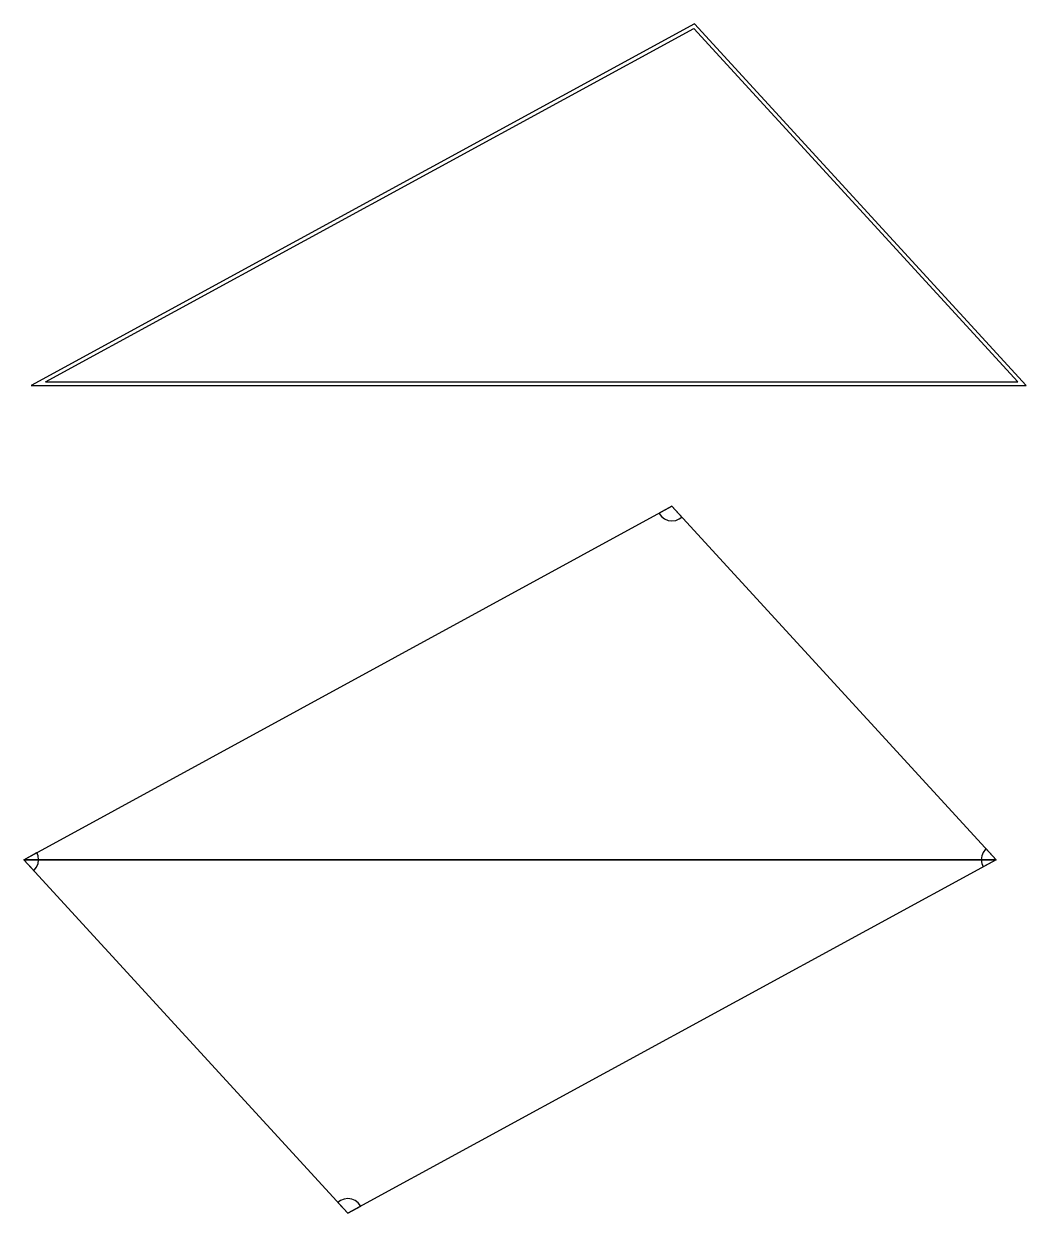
# Model space of a CAD drawing. Header units: metres. Extents: x 25 to 161, y 21 to 183.
import ezdxf

# ---------------------------------------------------------------- set-up
doc = ezdxf.new("R2010")
doc.units = ezdxf.units.M

msp = doc.modelspace()

# ---------------------------------------------------------------- linework, layer by layer
at = {"layer": 'cut triangle'}
for p, q in [((25.06, 69.33), (113.06, 117.33)), ((113.06, 117.33), (157.06, 69.33)), ((25.06, 69.33), (157.06, 69.33)), ((69.06, 21.33), (25.06, 69.33)), ((157.06, 69.33), (25.06, 69.33)), ((157.06, 69.33), (69.06, 21.33))]:
    msp.add_line(p, q, dxfattribs=at)
at = {"layer": 'Ends Reinforcements'}
for p, q in [((25.06, 69.33), (26.81, 70.29)), ((26.99, 69.85), (26.81, 70.29)), ((27.06, 69.33), (26.99, 69.85)), ((155.13, 69.85), (155.06, 69.33)), ((155.33, 70.33), (155.13, 69.85)), ((155.64, 70.75), (155.33, 70.33)), ((155.71, 70.8), (155.64, 70.75)), ((157.06, 69.33), (155.71, 70.8)), ((25.06, 69.33), (26.4, 67.86)), ((26.4, 67.86), (26.47, 67.92)), ((26.47, 67.92), (26.79, 68.33)), ((26.79, 68.33), (26.99, 68.81)), ((26.99, 68.81), (27.06, 69.33)), ((155.06, 69.33), (155.13, 68.81)), ((155.13, 68.81), (155.31, 68.38)), ((157.06, 69.33), (155.31, 68.38))]:
    msp.add_line(p, q, dxfattribs=at)
at = {"layer": 'pattern'}
for p, q in [((116.13, 182.83), (26.06, 133.7)), ((161.16, 133.7), (116.13, 182.83)), ((28.02, 134.2), (116.02, 182.2)), ((116.02, 182.2), (160.02, 134.2)), ((28.02, 134.2), (160.02, 134.2)), ((26.06, 133.7), (161.16, 133.7))]:
    msp.add_line(p, q, dxfattribs=at)
at = {"layer": 'Side Corner Reinforcements'}
for p, q in [((113.06, 117.33), (111.31, 116.38)), ((111.31, 116.38), (111.33, 116.33)), ((111.33, 116.33), (111.64, 115.92)), ((113.06, 117.33), (114.4, 115.86)), ((111.64, 115.92), (112.06, 115.6)), ((112.06, 115.6), (112.54, 115.4)), ((112.54, 115.4), (113.06, 115.33)), ((113.06, 115.33), (113.58, 115.4)), ((113.58, 115.4), (114.06, 115.6)), ((114.06, 115.6), (114.4, 115.86)), ((68.06, 23.06), (67.71, 22.8)), ((69.06, 21.33), (67.71, 22.8)), ((68.54, 23.26), (68.06, 23.06)), ((69.06, 23.33), (68.54, 23.26)), ((69.58, 23.26), (69.06, 23.33)), ((70.06, 23.06), (69.58, 23.26)), ((70.47, 22.75), (70.06, 23.06)), ((70.79, 22.33), (70.47, 22.75)), ((69.06, 21.33), (70.81, 22.29)), ((70.81, 22.29), (70.79, 22.33))]:
    msp.add_line(p, q, dxfattribs=at)

doc.saveas('drawing.dxf')
